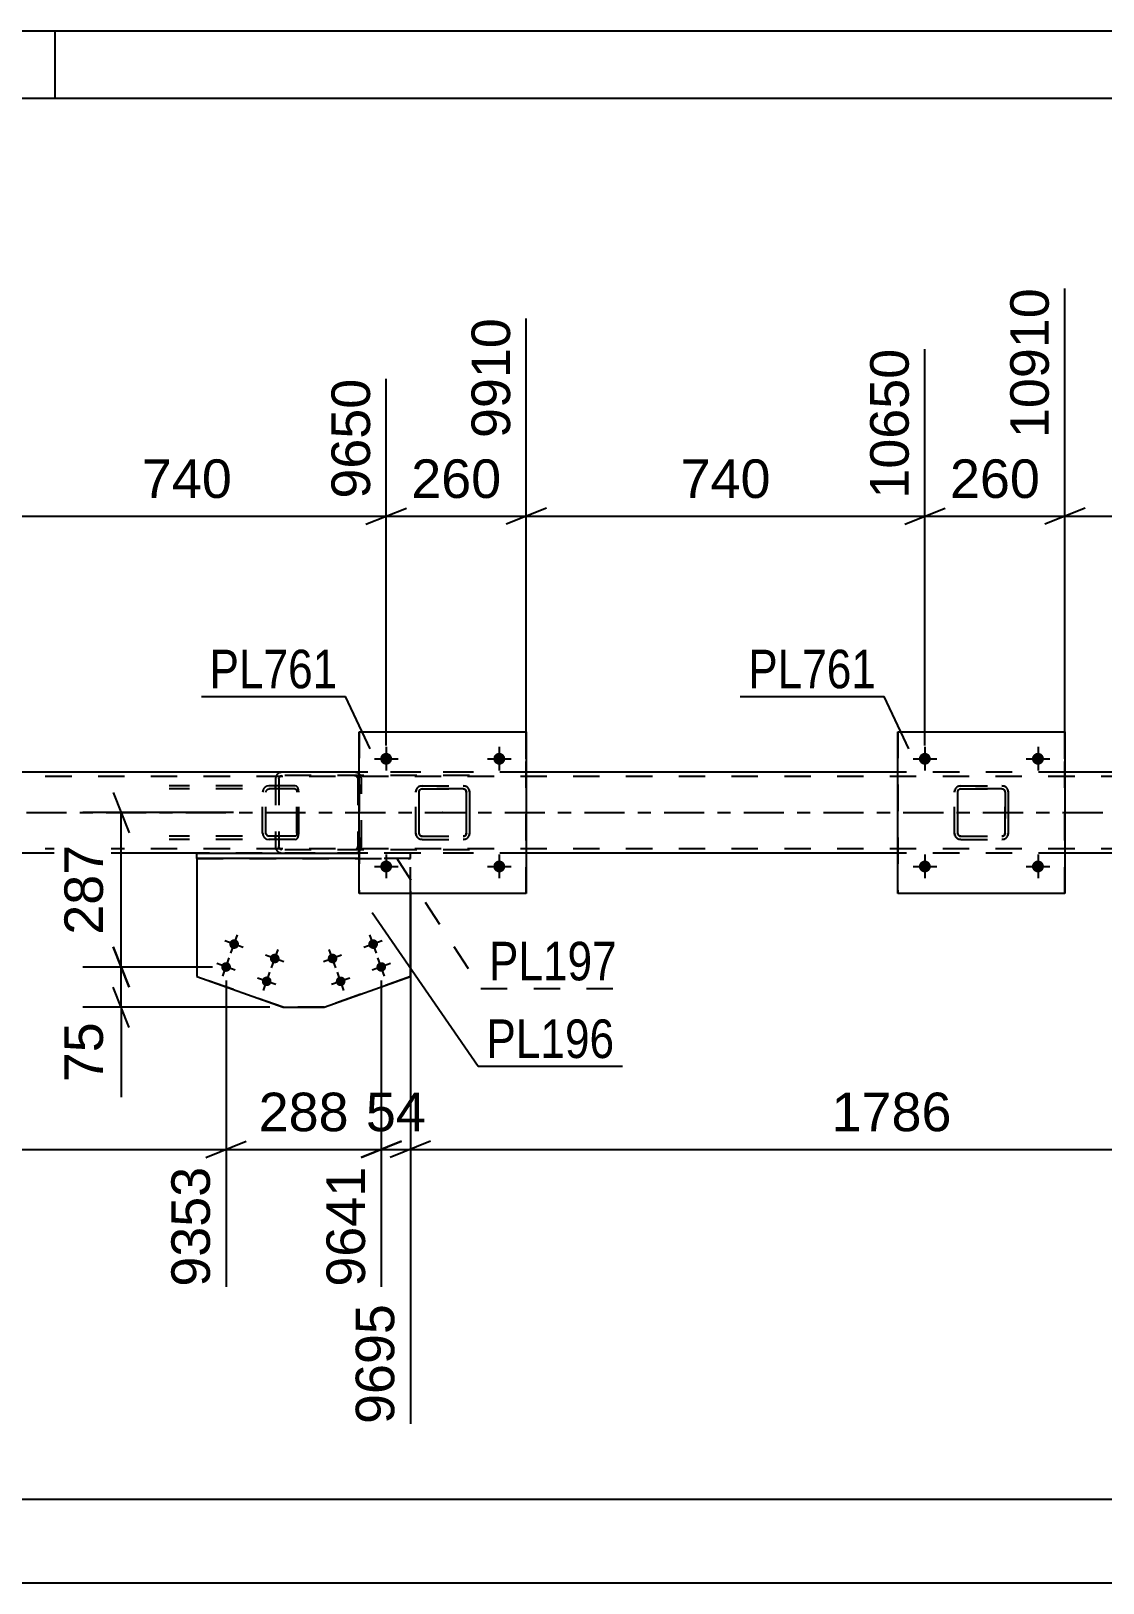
# Model space of a CAD drawing. Header units: millimetres. Extents: x -68 to 773, y -404 to 190.
# Drawn here: x 351.6 to 431.2, y 74.3 to 189.6 of the extents above; entities that cross this region are included whole.
import ezdxf

# ---------------------------------------------------------------- set-up
doc = ezdxf.new("R2010")
doc.units = ezdxf.units.MM
doc.linetypes.add('DXK_LINE_DOT2', pattern=[3.9198, 1.9599, -1.9599])
doc.linetypes.add('DXK_LINE_DOT3', pattern=[5.9187, 2.979, -0.9799, 0.9799, -0.9799])
doc.styles.add('Arial', font='ARIAL.TTF', dxfattribs={"height": 0.2})
doc.styles.add('Arial Narrow', font='ARIALN.TTF', dxfattribs={"height": 0.2})

# ---------------------------------------------------------------- blocks, each defined once
blk = doc.blocks.new('Unknown-318892922-1115')
at = {"color": 5, "linetype": 'Continuous'}
for p, q in [((773.35, 189.64), (-67.65, 189.64)), ((353.35, 184.64), (353.35, 189.64)), ((768.35, 184.64), (-62.65, 184.64))]:
    blk.add_line(p, q, dxfattribs=at)
blk = doc.blocks.new('Part-318892922-5513 - 5491')
at = {"color": 7, "linetype": 'DXK_LINE_DOT2'}
for p, q in [((371.18, 133.57), (361.82, 133.57)), ((371.18, 133.33), (361.82, 133.33)), ((368.8, 133.27), (368.76, 133.09)), ((368.76, 130.05), (368.76, 133.09)), ((369.01, 133.09), (369.03, 133.18)), ((369.01, 130.05), (369.01, 133.09)), ((369.03, 133.18), (369.09, 133.26)), ((369.27, 133.57), (369.07, 133.53)), ((369.09, 133.26), (369.17, 133.31)), ((369.17, 133.31), (369.27, 133.33)), ((369.71, 133.33), (369.71, 133.57)), ((371.28, 133.53), (371.18, 133.57)), ((371.18, 133.33), (371.23, 133.31)), ((371.23, 133.31), (371.27, 133.26)), ((371.27, 133.26), (371.3, 133.18)), ((371.37, 133.43), (371.28, 133.53)), ((371.3, 133.18), (371.31, 133.09)), ((371.31, 130.05), (371.31, 133.09)), ((371.43, 133.27), (371.37, 133.43)), ((371.45, 133.09), (371.43, 133.27)), ((371.45, 130.05), (371.45, 133.09)), ((371.18, 129.81), (361.82, 129.81)), ((371.18, 129.57), (361.82, 129.57)), ((368.76, 130.05), (368.8, 129.87)), ((369.03, 129.96), (369.01, 130.05)), ((369.09, 129.88), (369.03, 129.96)), ((369.07, 129.61), (369.27, 129.57)), ((369.17, 129.83), (369.09, 129.88)), ((369.27, 129.81), (369.17, 129.83)), ((369.71, 129.57), (369.71, 129.81)), ((371.23, 129.83), (371.18, 129.81)), ((371.18, 129.57), (371.28, 129.61)), ((371.27, 129.88), (371.23, 129.83)), ((371.3, 129.96), (371.27, 129.88)), ((371.28, 129.61), (371.37, 129.71)), ((371.31, 130.05), (371.3, 129.96)), ((371.37, 129.71), (371.43, 129.87)), ((371.43, 129.87), (371.45, 130.05))]:
    blk.add_line(p, q, dxfattribs=at)
for centre, start, end in [((369.25, 133.07), 111.1513, 156.1048), ((369.25, 130.06), 203.8952, 248.8487)]:
    blk.add_arc(centre, 0.492, start, end, dxfattribs=at)
blk = doc.blocks.new('Part-318892922-5598 - 5491')
at = {"color": 2, "linetype": 'Continuous'}
for p, q in [((415.94, 125.57), (415.94, 137.57)), ((415.94, 137.57), (415.94, 137.57)), ((415.94, 137.57), (428.34, 137.57)), ((428.34, 137.57), (428.34, 125.57)), ((415.94, 125.57), (415.94, 125.57)), ((428.34, 125.57), (415.94, 125.57))]:
    blk.add_line(p, q, dxfattribs=at)
at = {"color": 7, "linetype": 'DXK_LINE_DOT2'}
for p, q in [((415.94, 137.57), (415.94, 125.57)), ((415.94, 137.57), (415.94, 137.57)), ((428.34, 125.57), (428.34, 137.57)), ((415.94, 125.57), (415.94, 125.57))]:
    blk.add_line(p, q, dxfattribs=at)
blk = doc.blocks.new('Part-318892922-5599 - 5491')
at = {"color": 7, "linetype": 'DXK_LINE_DOT2'}
for p, q in [((420.13, 133.09), (420.17, 133.27)), ((420.13, 133.09), (420.14, 133.09)), ((420.13, 130.05), (420.13, 133.09)), ((420.17, 133.27), (420.14, 133.09)), ((420.14, 130.05), (420.14, 133.09)), ((420.39, 133.18), (420.37, 133.09)), ((420.38, 133.09), (420.37, 133.09)), ((420.37, 133.09), (420.37, 130.05)), ((420.38, 133.09), (420.39, 133.18)), ((420.38, 130.05), (420.38, 133.09)), ((420.39, 133.18), (420.45, 133.26)), ((420.44, 133.26), (420.39, 133.18)), ((420.43, 133.53), (420.61, 133.57)), ((420.62, 133.57), (420.43, 133.53)), ((420.52, 133.31), (420.44, 133.26)), ((420.45, 133.26), (420.52, 133.31)), ((420.52, 133.31), (420.62, 133.33)), ((420.61, 133.33), (420.52, 133.31)), ((420.62, 133.57), (420.61, 133.57)), ((420.61, 133.57), (423.65, 133.57)), ((420.61, 133.33), (420.62, 133.33)), ((423.65, 133.33), (420.61, 133.33)), ((420.62, 133.57), (423.66, 133.57)), ((420.62, 133.33), (423.66, 133.33)), ((423.65, 133.57), (423.66, 133.57)), ((423.65, 133.57), (423.83, 133.53)), ((423.66, 133.33), (423.65, 133.33)), ((423.74, 133.31), (423.65, 133.33)), ((423.84, 133.53), (423.66, 133.57)), ((423.66, 133.33), (423.75, 133.31)), ((423.74, 133.31), (423.75, 133.31)), ((423.82, 133.26), (423.74, 133.31)), ((423.75, 133.31), (423.82, 133.26)), ((423.82, 133.26), (423.88, 133.18)), ((423.87, 133.18), (423.82, 133.26)), ((423.89, 133.09), (423.87, 133.18)), ((423.88, 133.18), (423.9, 133.09)), ((423.9, 133.09), (423.89, 133.09)), ((423.89, 133.09), (423.89, 130.05)), ((423.9, 130.05), (423.9, 133.09)), ((424.09, 133.27), (424.13, 133.09)), ((424.14, 133.09), (424.1, 133.27)), ((424.14, 133.09), (424.13, 133.09)), ((424.13, 133.09), (424.13, 130.05)), ((424.14, 130.05), (424.14, 133.09)), ((420.14, 130.05), (420.13, 130.05)), ((420.17, 129.87), (420.13, 130.05)), ((420.14, 130.05), (420.17, 129.86)), ((420.37, 130.05), (420.38, 130.05)), ((420.37, 130.05), (420.39, 129.96)), ((420.39, 129.96), (420.38, 130.05)), ((420.45, 129.88), (420.39, 129.96)), ((420.39, 129.96), (420.44, 129.88)), ((420.43, 129.61), (420.43, 129.6)), ((420.61, 129.57), (420.43, 129.61)), ((420.43, 129.6), (420.62, 129.57)), ((420.44, 129.88), (420.52, 129.83)), ((420.52, 129.83), (420.45, 129.88)), ((420.62, 129.81), (420.52, 129.83)), ((420.52, 129.83), (420.61, 129.81)), ((420.62, 129.81), (420.61, 129.81)), ((420.61, 129.81), (423.65, 129.81)), ((420.62, 129.57), (420.61, 129.57)), ((420.61, 129.57), (423.65, 129.57)), ((420.62, 129.81), (423.66, 129.81)), ((420.62, 129.57), (423.66, 129.57)), ((423.65, 129.81), (423.74, 129.83)), ((423.65, 129.81), (423.66, 129.81)), ((423.83, 129.61), (423.65, 129.57)), ((423.65, 129.57), (423.66, 129.57)), ((423.75, 129.83), (423.66, 129.81)), ((423.66, 129.57), (423.84, 129.6)), ((423.74, 129.83), (423.82, 129.88)), ((423.82, 129.88), (423.75, 129.83)), ((423.88, 129.96), (423.82, 129.88)), ((423.82, 129.88), (423.87, 129.96)), ((423.87, 129.96), (423.89, 130.05)), ((423.9, 130.05), (423.88, 129.96)), ((423.89, 130.05), (423.9, 130.05)), ((424.13, 130.05), (424.09, 129.87)), ((424.1, 129.86), (424.14, 130.05)), ((424.13, 130.05), (424.14, 130.05))]:
    blk.add_line(p, q, dxfattribs=at)
at = {"color": 7, "linetype": 'DXK_LINE_DOT3'}
blk.add_line((422.14, 131.57), (422.13, 131.57), dxfattribs=at)
at = {"color": 7, "linetype": 'DXK_LINE_DOT2'}
for centre, start, end in [((420.61, 133.09), 112.5, 157.5), ((420.62, 133.09), 112.5, 157.5), ((423.65, 133.09), 22.5, 67.5), ((423.66, 133.09), 22.5, 67.5), ((420.61, 130.05), 202.5, 247.5), ((420.62, 130.05), 202.5, 247.5), ((423.65, 130.05), 292.5, 337.5), ((423.66, 130.05), 292.5, 337.5)]:
    blk.add_arc(centre, 0.48, start, end, dxfattribs=at)
blk = doc.blocks.new('Part-318892922-5745 - 5491')
at = {"color": 7, "linetype": 'DXK_LINE_DOT2'}
for p, q in [((668.17, 134.25), (7.94, 134.25)), ((388.34, 134.57), (375.94, 134.57)), ((428.34, 134.57), (415.94, 134.57)), ((668.17, 128.89), (7.94, 128.89)), ((388.34, 128.57), (363.88, 128.57)), ((428.34, 128.57), (415.94, 128.57))]:
    blk.add_line(p, q, dxfattribs=at)
at = {"color": 2, "linetype": 'Continuous'}
for p, q in [((375.94, 134.57), (348.33, 134.57)), ((415.94, 134.57), (388.34, 134.57)), ((455.93, 134.57), (428.34, 134.57)), ((363.88, 128.57), (348.33, 128.57)), ((415.94, 128.57), (388.34, 128.57)), ((449.02, 128.57), (428.34, 128.57))]:
    blk.add_line(p, q, dxfattribs=at)
at = {"color": 7, "linetype": 'DXK_LINE_DOT3'}
blk.add_line((7.94, 131.57), (668.17, 131.57), dxfattribs=at)
blk = doc.blocks.new('Part-318892922-5604 - 5491')
at = {"color": 2, "linetype": 'Continuous'}
for p, q in [((375.94, 125.57), (375.94, 137.57)), ((375.94, 137.57), (375.94, 137.57)), ((375.94, 137.57), (388.34, 137.57)), ((388.34, 137.57), (388.34, 125.57)), ((375.94, 125.57), (375.94, 125.57)), ((388.34, 125.57), (375.94, 125.57))]:
    blk.add_line(p, q, dxfattribs=at)
at = {"color": 7, "linetype": 'DXK_LINE_DOT2'}
for p, q in [((375.94, 137.57), (375.94, 125.57)), ((375.94, 137.57), (375.94, 137.57)), ((388.34, 125.57), (388.34, 137.57)), ((375.94, 125.57), (375.94, 125.57))]:
    blk.add_line(p, q, dxfattribs=at)
blk = doc.blocks.new('Part-318892922-5605 - 5491')
at = {"color": 7, "linetype": 'DXK_LINE_DOT2'}
for p, q in [((380.13, 133.09), (380.17, 133.27)), ((380.13, 133.09), (380.14, 133.09)), ((380.13, 130.05), (380.13, 133.09)), ((380.17, 133.27), (380.14, 133.09)), ((380.14, 130.05), (380.14, 133.09)), ((380.39, 133.18), (380.37, 133.09)), ((380.38, 133.09), (380.37, 133.09)), ((380.37, 133.09), (380.37, 130.05)), ((380.38, 133.09), (380.39, 133.18)), ((380.38, 130.05), (380.38, 133.09)), ((380.39, 133.18), (380.45, 133.26)), ((380.44, 133.26), (380.39, 133.18)), ((380.43, 133.53), (380.61, 133.57)), ((380.62, 133.57), (380.43, 133.53)), ((380.52, 133.31), (380.44, 133.26)), ((380.45, 133.26), (380.52, 133.31)), ((380.52, 133.31), (380.62, 133.33)), ((380.61, 133.33), (380.52, 133.31)), ((380.62, 133.57), (380.61, 133.57)), ((380.61, 133.57), (383.65, 133.57)), ((380.61, 133.33), (380.62, 133.33)), ((383.65, 133.33), (380.61, 133.33)), ((380.62, 133.57), (383.66, 133.57)), ((380.62, 133.33), (383.66, 133.33)), ((383.65, 133.57), (383.66, 133.57)), ((383.65, 133.57), (383.83, 133.53)), ((383.66, 133.33), (383.65, 133.33)), ((383.74, 133.31), (383.65, 133.33)), ((383.84, 133.53), (383.66, 133.57)), ((383.66, 133.33), (383.75, 133.31)), ((383.74, 133.31), (383.75, 133.31)), ((383.82, 133.26), (383.74, 133.31)), ((383.75, 133.31), (383.83, 133.26)), ((383.87, 133.18), (383.82, 133.26)), ((383.83, 133.26), (383.88, 133.18)), ((383.89, 133.09), (383.87, 133.18)), ((383.88, 133.18), (383.9, 133.09)), ((383.9, 133.09), (383.89, 133.09)), ((383.89, 133.09), (383.89, 130.05)), ((383.9, 130.05), (383.9, 133.09)), ((384.09, 133.27), (384.13, 133.09)), ((384.14, 133.09), (384.1, 133.27)), ((384.14, 133.09), (384.13, 133.09)), ((384.13, 133.09), (384.13, 130.05)), ((384.14, 130.05), (384.14, 133.09)), ((380.14, 130.05), (380.13, 130.05)), ((380.17, 129.87), (380.13, 130.05)), ((380.14, 130.05), (380.17, 129.86)), ((380.37, 130.05), (380.38, 130.05)), ((380.37, 130.05), (380.39, 129.96)), ((380.39, 129.96), (380.38, 130.05)), ((380.45, 129.88), (380.39, 129.96)), ((380.39, 129.96), (380.44, 129.88)), ((380.43, 129.61), (380.43, 129.6)), ((380.61, 129.57), (380.43, 129.61)), ((380.43, 129.6), (380.62, 129.57)), ((380.44, 129.88), (380.52, 129.83)), ((380.52, 129.83), (380.45, 129.88)), ((380.62, 129.81), (380.52, 129.83)), ((380.52, 129.83), (380.61, 129.81)), ((380.62, 129.81), (380.61, 129.81)), ((380.61, 129.81), (383.65, 129.81)), ((380.62, 129.57), (380.61, 129.57)), ((380.61, 129.57), (383.65, 129.57)), ((380.62, 129.81), (383.66, 129.81)), ((380.62, 129.57), (383.66, 129.57)), ((383.65, 129.81), (383.74, 129.83)), ((383.65, 129.81), (383.66, 129.81)), ((383.83, 129.61), (383.65, 129.57)), ((383.65, 129.57), (383.66, 129.57)), ((383.75, 129.83), (383.66, 129.81)), ((383.66, 129.57), (383.84, 129.6)), ((383.74, 129.83), (383.82, 129.88)), ((383.83, 129.88), (383.75, 129.83)), ((383.82, 129.88), (383.87, 129.96)), ((383.88, 129.96), (383.83, 129.88)), ((383.87, 129.96), (383.89, 130.05)), ((383.9, 130.05), (383.88, 129.96)), ((383.89, 130.05), (383.9, 130.05)), ((384.13, 130.05), (384.09, 129.87)), ((384.1, 129.86), (384.14, 130.05)), ((384.13, 130.05), (384.14, 130.05))]:
    blk.add_line(p, q, dxfattribs=at)
at = {"color": 7, "linetype": 'DXK_LINE_DOT3'}
blk.add_line((382.14, 131.57), (382.13, 131.57), dxfattribs=at)
at = {"color": 7, "linetype": 'DXK_LINE_DOT2'}
for centre, start, end in [((380.61, 133.09), 112.5, 157.5), ((380.62, 133.09), 112.5, 157.5), ((383.65, 133.09), 22.5, 67.5), ((383.66, 133.09), 22.5, 67.5), ((380.61, 130.05), 202.5, 247.5), ((380.62, 130.05), 202.5, 247.5), ((383.65, 130.05), 292.5, 337.5), ((383.66, 130.05), 292.5, 337.5)]:
    blk.add_arc(centre, 0.48, start, end, dxfattribs=at)
blk = doc.blocks.new('Part-318892922-5692 - 5491')
at = {"color": 7, "linetype": 'DXK_LINE_DOT2'}
for p, q in [((369.75, 134.25), (369.71, 134.09)), ((369.71, 134.09), (369.71, 129.05)), ((369.75, 134.27), (369.75, 134.25)), ((369.97, 134.09), (369.99, 134.18)), ((369.97, 134.09), (369.97, 129.05)), ((369.99, 134.18), (370.04, 134.26)), ((370.22, 134.57), (370.03, 134.53)), ((370.04, 134.26), (370.12, 134.31)), ((370.12, 134.31), (370.22, 134.33)), ((384.13, 134.57), (370.22, 134.57)), ((384.13, 134.33), (370.22, 134.33)), ((375.78, 134.53), (375.59, 134.57)), ((375.59, 134.33), (375.68, 134.31)), ((375.68, 134.31), (375.77, 134.26)), ((375.77, 134.26), (375.82, 134.18)), ((375.82, 134.18), (375.84, 134.09)), ((375.84, 134.09), (375.84, 129.05)), ((376.1, 134.09), (376.06, 134.27)), ((376.1, 129.05), (376.1, 134.09)), ((369.71, 129.05), (369.73, 128.98)), ((369.73, 128.98), (369.75, 128.87)), ((369.98, 128.98), (369.97, 129.05)), ((369.99, 128.96), (369.98, 128.98)), ((370.04, 128.88), (369.99, 128.96)), ((370.03, 128.61), (370.22, 128.57)), ((370.12, 128.83), (370.04, 128.88)), ((370.22, 128.81), (370.12, 128.83)), ((384.13, 128.81), (370.22, 128.81)), ((384.13, 128.57), (370.22, 128.57)), ((375.68, 128.83), (375.59, 128.81)), ((375.59, 128.57), (375.78, 128.61)), ((375.77, 128.88), (375.68, 128.83)), ((375.82, 128.96), (375.77, 128.88)), ((375.82, 128.96), (375.83, 128.98)), ((375.83, 128.98), (375.84, 129.05)), ((376.06, 128.87), (376.1, 129.05))]:
    blk.add_line(p, q, dxfattribs=at)
for centre, start, end in [((370.2, 134.07), 110.7583, 155.68), ((375.61, 134.07), 24.32, 69.2417), ((370.2, 129.07), 204.32, 249.2417), ((375.61, 129.07), 290.7583, 335.68)]:
    blk.add_arc(centre, 0.496, start, end, dxfattribs=at)
blk = doc.blocks.new('Bolt-318892922-5700 - 5491')
at = {"linetype": 'Continuous'}
for points in [[(417.5, 135.57), (417.5, 135.66), (417.53, 135.75), (417.58, 135.83), (417.64, 135.9), (417.72, 135.95), (417.8, 135.99), (417.89, 136.01), (417.98, 136.01), (418.07, 135.99), (418.16, 135.95), (418.23, 135.9), (418.29, 135.83), (418.34, 135.75), (418.37, 135.66), (418.38, 135.57), (418.37, 135.48), (418.34, 135.39), (418.29, 135.31), (418.23, 135.24), (418.16, 135.19), (418.07, 135.15), (417.98, 135.13), (417.89, 135.13), (417.8, 135.15), (417.72, 135.19), (417.64, 135.24), (417.58, 135.31), (417.53, 135.39), (417.5, 135.48)], [(425.9, 135.57), (425.9, 135.66), (425.93, 135.75), (425.98, 135.83), (426.04, 135.9), (426.12, 135.95), (426.2, 135.99), (426.29, 136.01), (426.38, 136.01), (426.47, 135.99), (426.56, 135.95), (426.63, 135.9), (426.69, 135.83), (426.74, 135.75), (426.77, 135.66), (426.78, 135.57), (426.77, 135.48), (426.74, 135.39), (426.69, 135.31), (426.63, 135.24), (426.56, 135.19), (426.47, 135.15), (426.38, 135.13), (426.29, 135.13), (426.2, 135.15), (426.12, 135.19), (426.04, 135.24), (425.98, 135.31), (425.93, 135.39), (425.9, 135.48)]]:
    blk.add_hatch(color=1, dxfattribs=at).paths.add_polyline_path(points)
at = {"color": 1, "linetype": 'Continuous'}
for p, q in [((417.94, 136.45), (417.94, 134.69)), ((426.34, 136.45), (426.34, 134.69)), ((417.06, 135.57), (418.82, 135.57)), ((425.46, 135.57), (427.22, 135.57))]:
    blk.add_line(p, q, dxfattribs=at)
blk = doc.blocks.new('Bolt-318892922-5720 - 5491')
at = {"linetype": 'Continuous'}
for points in [[(377.5, 127.57), (377.51, 127.66), (377.53, 127.75), (377.58, 127.83), (377.64, 127.9), (377.72, 127.95), (377.8, 127.99), (377.89, 128.01), (377.98, 128.01), (378.07, 127.99), (378.16, 127.95), (378.23, 127.9), (378.29, 127.83), (378.34, 127.75), (378.37, 127.66), (378.38, 127.57), (378.37, 127.48), (378.34, 127.39), (378.29, 127.31), (378.23, 127.24), (378.16, 127.19), (378.07, 127.15), (377.98, 127.13), (377.89, 127.13), (377.8, 127.15), (377.72, 127.19), (377.64, 127.24), (377.58, 127.31), (377.53, 127.39), (377.51, 127.48)], [(385.9, 127.57), (385.91, 127.66), (385.93, 127.75), (385.98, 127.83), (386.04, 127.9), (386.12, 127.95), (386.2, 127.99), (386.29, 128.01), (386.38, 128.01), (386.47, 127.99), (386.56, 127.95), (386.63, 127.9), (386.69, 127.83), (386.74, 127.75), (386.77, 127.66), (386.78, 127.57), (386.77, 127.48), (386.74, 127.39), (386.69, 127.31), (386.63, 127.24), (386.56, 127.19), (386.47, 127.15), (386.38, 127.13), (386.29, 127.13), (386.2, 127.15), (386.12, 127.19), (386.04, 127.24), (385.98, 127.31), (385.93, 127.39), (385.91, 127.48)]]:
    blk.add_hatch(color=1, dxfattribs=at).paths.add_polyline_path(points)
at = {"color": 1, "linetype": 'Continuous'}
for p, q in [((377.94, 128.45), (377.94, 126.69)), ((386.34, 128.45), (386.34, 126.69)), ((377.06, 127.57), (378.82, 127.57)), ((385.46, 127.57), (387.22, 127.57))]:
    blk.add_line(p, q, dxfattribs=at)
blk = doc.blocks.new('Bolt-318892922-5721 - 5491')
at = {"linetype": 'Continuous'}
for points in [[(377.5, 135.57), (377.51, 135.66), (377.53, 135.75), (377.58, 135.83), (377.64, 135.9), (377.72, 135.95), (377.8, 135.99), (377.89, 136.01), (377.98, 136.01), (378.07, 135.99), (378.16, 135.95), (378.23, 135.9), (378.29, 135.83), (378.34, 135.75), (378.37, 135.66), (378.38, 135.57), (378.37, 135.48), (378.34, 135.39), (378.29, 135.31), (378.23, 135.24), (378.16, 135.19), (378.07, 135.15), (377.98, 135.13), (377.89, 135.13), (377.8, 135.15), (377.72, 135.19), (377.64, 135.24), (377.58, 135.31), (377.53, 135.39), (377.51, 135.48)], [(385.9, 135.57), (385.91, 135.66), (385.93, 135.75), (385.98, 135.83), (386.04, 135.9), (386.12, 135.95), (386.2, 135.99), (386.29, 136.01), (386.38, 136.01), (386.47, 135.99), (386.56, 135.95), (386.63, 135.9), (386.69, 135.83), (386.74, 135.75), (386.77, 135.66), (386.78, 135.57), (386.77, 135.48), (386.74, 135.39), (386.69, 135.31), (386.63, 135.24), (386.56, 135.19), (386.47, 135.15), (386.38, 135.13), (386.29, 135.13), (386.2, 135.15), (386.12, 135.19), (386.04, 135.24), (385.98, 135.31), (385.93, 135.39), (385.91, 135.48)]]:
    blk.add_hatch(color=1, dxfattribs=at).paths.add_polyline_path(points)
at = {"color": 1, "linetype": 'Continuous'}
for p, q in [((377.94, 136.45), (377.94, 134.69)), ((386.34, 136.45), (386.34, 134.69)), ((377.06, 135.57), (378.82, 135.57)), ((385.46, 135.57), (387.22, 135.57))]:
    blk.add_line(p, q, dxfattribs=at)
blk = doc.blocks.new('Bolt-318892922-5722 - 5491')
at = {"linetype": 'Continuous'}
for points in [[(417.5, 127.57), (417.5, 127.66), (417.53, 127.75), (417.58, 127.83), (417.64, 127.9), (417.72, 127.95), (417.8, 127.99), (417.89, 128.01), (417.98, 128.01), (418.07, 127.99), (418.16, 127.95), (418.23, 127.9), (418.29, 127.83), (418.34, 127.75), (418.37, 127.66), (418.38, 127.57), (418.37, 127.48), (418.34, 127.39), (418.29, 127.31), (418.23, 127.24), (418.16, 127.19), (418.07, 127.15), (417.98, 127.13), (417.89, 127.13), (417.8, 127.15), (417.72, 127.19), (417.64, 127.24), (417.58, 127.31), (417.53, 127.39), (417.5, 127.48)], [(425.9, 127.57), (425.9, 127.66), (425.93, 127.75), (425.98, 127.83), (426.04, 127.9), (426.12, 127.95), (426.2, 127.99), (426.29, 128.01), (426.38, 128.01), (426.47, 127.99), (426.56, 127.95), (426.63, 127.9), (426.69, 127.83), (426.74, 127.75), (426.77, 127.66), (426.78, 127.57), (426.77, 127.48), (426.74, 127.39), (426.69, 127.31), (426.63, 127.24), (426.56, 127.19), (426.47, 127.15), (426.38, 127.13), (426.29, 127.13), (426.2, 127.15), (426.12, 127.19), (426.04, 127.24), (425.98, 127.31), (425.93, 127.39), (425.9, 127.48)]]:
    blk.add_hatch(color=1, dxfattribs=at).paths.add_polyline_path(points)
at = {"color": 1, "linetype": 'Continuous'}
for p, q in [((417.94, 128.45), (417.94, 126.69)), ((426.34, 128.45), (426.34, 126.69)), ((417.06, 127.57), (418.82, 127.57)), ((425.46, 127.57), (427.22, 127.57))]:
    blk.add_line(p, q, dxfattribs=at)
blk = doc.blocks.new('Part-318892922-5803 - 5491')
at = {"color": 2, "linetype": 'Continuous'}
for p, q in [((363.88, 128.17), (363.88, 119.39)), ((379.74, 119.39), (379.74, 125.57)), ((363.88, 119.39), (370.29, 117.11)), ((373.33, 117.11), (379.74, 119.39)), ((370.29, 117.11), (373.33, 117.11)), ((370.29, 117.11), (370.29, 117.11)), ((373.33, 117.11), (373.33, 117.11))]:
    blk.add_line(p, q, dxfattribs=at)
at = {"color": 7, "linetype": 'DXK_LINE_DOT2'}
for p, q in [((379.74, 128.17), (363.88, 128.17)), ((363.88, 128.17), (363.88, 128.17)), ((363.88, 128.17), (379.74, 128.17)), ((363.88, 128.17), (363.88, 128.17)), ((379.74, 125.57), (379.74, 128.17)), ((370.29, 117.11), (363.88, 119.39)), ((379.74, 119.39), (373.33, 117.11)), ((373.33, 117.11), (370.29, 117.11))]:
    blk.add_line(p, q, dxfattribs=at)
blk = doc.blocks.new('Part-318892922-5808 - 5491')
at = {"color": 2, "linetype": 'Continuous'}
for p, q in [((363.88, 128.17), (363.88, 128.57)), ((363.88, 128.57), (375.94, 128.57)), ((375.94, 128.17), (363.88, 128.17))]:
    blk.add_line(p, q, dxfattribs=at)
at = {"color": 7, "linetype": 'DXK_LINE_DOT2'}
for p, q in [((379.74, 128.57), (375.94, 128.57)), ((379.74, 128.17), (375.94, 128.17)), ((379.74, 128.17), (379.74, 128.57))]:
    blk.add_line(p, q, dxfattribs=at)
blk = doc.blocks.new('Bolt-318892922-5809 - 5491')
at = {"linetype": 'Continuous'}
for points in [[(366.65, 122.16), (366.72, 122.15), (366.8, 122.13), (366.86, 122.09), (366.92, 122.04), (366.96, 121.98), (366.99, 121.91), (367.01, 121.84), (367.01, 121.76), (366.99, 121.69), (366.96, 121.62), (366.92, 121.56), (366.86, 121.51), (366.8, 121.47), (366.72, 121.45), (366.65, 121.44), (366.57, 121.45), (366.5, 121.47), (366.44, 121.51), (366.38, 121.56), (366.34, 121.62), (366.31, 121.69), (366.29, 121.76), (366.29, 121.84), (366.31, 121.91), (366.34, 121.98), (366.38, 122.04), (366.44, 122.09), (366.5, 122.13), (366.57, 122.15)], [(369.67, 121.09), (369.74, 121.08), (369.81, 121.06), (369.88, 121.02), (369.93, 120.97), (369.98, 120.91), (370.01, 120.84), (370.02, 120.77), (370.02, 120.69), (370.01, 120.62), (369.98, 120.55), (369.93, 120.49), (369.88, 120.44), (369.81, 120.4), (369.74, 120.38), (369.67, 120.37), (369.59, 120.38), (369.52, 120.4), (369.45, 120.44), (369.4, 120.49), (369.35, 120.55), (369.32, 120.62), (369.31, 120.69), (369.31, 120.77), (369.32, 120.84), (369.35, 120.91), (369.4, 120.97), (369.45, 121.02), (369.52, 121.06), (369.59, 121.08)], [(366.05, 120.46), (366.12, 120.46), (366.19, 120.43), (366.26, 120.4), (366.32, 120.35), (366.36, 120.28), (366.39, 120.22), (366.41, 120.14), (366.41, 120.07), (366.39, 119.99), (366.36, 119.92), (366.32, 119.86), (366.26, 119.81), (366.19, 119.78), (366.12, 119.75), (366.05, 119.74), (365.97, 119.75), (365.9, 119.78), (365.84, 119.81), (365.78, 119.86), (365.74, 119.92), (365.71, 119.99), (365.69, 120.07), (365.69, 120.14), (365.71, 120.22), (365.74, 120.28), (365.78, 120.35), (365.84, 120.4), (365.9, 120.43), (365.97, 120.46)], [(369.06, 119.4), (369.14, 119.39), (369.21, 119.36), (369.28, 119.33), (369.33, 119.28), (369.38, 119.22), (369.41, 119.15), (369.42, 119.07), (369.42, 119), (369.41, 118.92), (369.38, 118.86), (369.33, 118.79), (369.28, 118.74), (369.21, 118.71), (369.14, 118.68), (369.06, 118.68), (368.99, 118.68), (368.92, 118.71), (368.85, 118.74), (368.8, 118.79), (368.75, 118.86), (368.72, 118.92), (368.71, 119), (368.71, 119.07), (368.72, 119.15), (368.75, 119.22), (368.8, 119.28), (368.85, 119.33), (368.92, 119.36), (368.99, 119.39)]]:
    blk.add_hatch(color=1, dxfattribs=at).paths.add_polyline_path(points)
at = {"color": 1, "linetype": 'Continuous'}
for p, q in [((366.41, 121.12), (366.89, 122.48)), ((367.33, 121.56), (365.97, 122.04)), ((369.42, 120.05), (369.91, 121.41)), ((366.73, 119.86), (365.37, 120.35)), ((365.81, 119.43), (366.29, 120.78)), ((370.34, 120.49), (368.99, 120.97)), ((369.74, 118.79), (368.38, 119.28)), ((368.82, 118.36), (369.3, 119.71))]:
    blk.add_line(p, q, dxfattribs=at)
blk = doc.blocks.new('Bolt-318892922-5810 - 5491')
at = {"linetype": 'Continuous'}
for points in [[(374.18, 120.45), (374.12, 120.41), (374.05, 120.38), (373.97, 120.37), (373.9, 120.38), (373.83, 120.4), (373.76, 120.43), (373.7, 120.48), (373.65, 120.54), (373.62, 120.6), (373.6, 120.67), (373.6, 120.75), (373.61, 120.82), (373.63, 120.89), (373.68, 120.96), (373.73, 121.01), (373.79, 121.05), (373.86, 121.08), (373.94, 121.09), (374.01, 121.09), (374.08, 121.07), (374.15, 121.03), (374.21, 120.99), (374.26, 120.93), (374.29, 120.86), (374.31, 120.79), (374.31, 120.71), (374.3, 120.64), (374.28, 120.57), (374.24, 120.51)], [(377.2, 121.52), (377.14, 121.48), (377.06, 121.45), (376.99, 121.44), (376.92, 121.45), (376.84, 121.47), (376.78, 121.5), (376.72, 121.55), (376.67, 121.6), (376.64, 121.67), (376.62, 121.74), (376.61, 121.82), (376.62, 121.89), (376.65, 121.96), (376.69, 122.03), (376.74, 122.08), (376.81, 122.12), (376.88, 122.15), (376.95, 122.16), (377.03, 122.16), (377.1, 122.14), (377.17, 122.1), (377.23, 122.06), (377.27, 122), (377.31, 121.93), (377.33, 121.86), (377.33, 121.78), (377.32, 121.71), (377.29, 121.64), (377.25, 121.58)], [(377.8, 119.83), (377.74, 119.78), (377.67, 119.76), (377.59, 119.75), (377.52, 119.75), (377.44, 119.77), (377.38, 119.8), (377.32, 119.85), (377.27, 119.91), (377.24, 119.98), (377.22, 120.05), (377.21, 120.12), (377.23, 120.2), (377.25, 120.27), (377.29, 120.33), (377.35, 120.38), (377.41, 120.43), (377.48, 120.45), (377.55, 120.46), (377.63, 120.46), (377.7, 120.44), (377.77, 120.41), (377.83, 120.36), (377.87, 120.3), (377.91, 120.23), (377.93, 120.16), (377.93, 120.09), (377.92, 120.01), (377.89, 119.94), (377.85, 119.88)], [(374.78, 118.76), (374.72, 118.71), (374.65, 118.69), (374.58, 118.68), (374.5, 118.68), (374.43, 118.7), (374.36, 118.73), (374.3, 118.78), (374.26, 118.84), (374.22, 118.91), (374.2, 118.98), (374.2, 119.05), (374.21, 119.13), (374.24, 119.2), (374.28, 119.26), (374.33, 119.31), (374.39, 119.36), (374.46, 119.38), (374.54, 119.39), (374.61, 119.39), (374.69, 119.37), (374.75, 119.34), (374.81, 119.29), (374.86, 119.23), (374.89, 119.16), (374.91, 119.09), (374.92, 119.02), (374.9, 118.94), (374.88, 118.87), (374.84, 118.81)]]:
    blk.add_hatch(color=1, dxfattribs=at).paths.add_polyline_path(points)
at = {"color": 1, "linetype": 'Continuous'}
for p, q in [((377.21, 121.12), (376.73, 122.48)), ((374.2, 120.05), (373.71, 121.41)), ((377.65, 122.04), (376.29, 121.56)), ((374.63, 120.97), (373.28, 120.49)), ((378.25, 120.35), (376.89, 119.86)), ((377.81, 119.43), (377.33, 120.78)), ((375.24, 119.28), (373.88, 118.79)), ((374.8, 118.36), (374.32, 119.71))]:
    blk.add_line(p, q, dxfattribs=at)
blk = doc.blocks.new('StraightDimension-318892922-5921 - 5491')
at = {"color": 7, "linetype": 'Continuous'}
for p, q in [((357.66, 121.6), (358.86, 118.6)), ((365.05, 120.1), (355.41, 120.1)), ((358.26, 117.11), (358.26, 120.1)), ((358.86, 115.61), (357.66, 118.61)), ((369.29, 117.11), (355.41, 117.11)), ((358.26, 117.11), (358.26, 110.42)), ((358.26, 117.11), (358.26, 110.42))]:
    blk.add_line(p, q, dxfattribs=at)
at = {"color": 0}
blk.add_wipeout([(357.51, 116.59), (353.31, 116.59), (353.31, 110.94), (357.51, 110.94)], dxfattribs=at)
at = {"color": 3, "style": 'Arial'}
blk.add_text('75', height=2.865, rotation=90.0002, dxfattribs=at).set_placement((356.91, 111.54))
blk = doc.blocks.new('StraightDimension-318892922-6744 - 5491')
at = {"color": 7, "linetype": 'Continuous'}
blk.add_line((-4.16, 80.56), (668.17, 80.56), dxfattribs=at)
blk = doc.blocks.new('StraightDimension-318892922-6148 - 5491')
at = {"color": 7, "linetype": 'Continuous'}
for p, q in [((379.74, 125.74), (379.74, 86.15)), ((377.57, 119.1), (377.57, 96.35)), ((376.07, 105.95), (379.07, 107.15)), ((377.57, 106.55), (379.74, 106.55)), ((381.24, 107.15), (378.24, 105.95))]:
    blk.add_line(p, q, dxfattribs=at)
at = {"color": 0, "linetype": 'Continuous'}
blk.add_wipeout([(379.14, 95.65), (374.94, 95.65), (374.94, 85.55), (379.14, 85.55)], dxfattribs=at)
at = {"color": 3, "linetype": 'Continuous', "style": 'Arial'}
blk.add_text('9695', height=2.865, rotation=90.0002, dxfattribs=at).set_placement((378.54, 86.15))
at = {"color": 0}
blk.add_wipeout([(381.48, 107.3), (381.48, 111.5), (375.83, 111.5), (375.83, 107.3)], dxfattribs=at)
at = {"color": 3, "style": 'Arial'}
blk.add_text('54', height=2.865, dxfattribs=at).set_placement((376.43, 107.9))
blk = doc.blocks.new('StraightDimension-318892922-5905 - 5491')
at = {"color": 7, "linetype": 'Continuous'}
for p, q in [((357.66, 133.07), (358.86, 130.07)), ((366.59, 131.57), (355.41, 131.57)), ((358.26, 120.1), (358.26, 131.57)), ((358.86, 118.6), (357.66, 121.6)), ((365.05, 120.1), (355.41, 120.1))]:
    blk.add_line(p, q, dxfattribs=at)
at = {"color": 0}
blk.add_wipeout([(357.51, 129.77), (353.31, 129.77), (353.31, 121.9), (357.51, 121.9)], dxfattribs=at)
at = {"color": 3, "style": 'Arial'}
blk.add_text('287', height=2.865, rotation=90.0002, dxfattribs=at).set_placement((356.91, 122.5))
blk = doc.blocks.new('StraightDimension-318892922-6049 - 5491')
at = {"color": 7, "linetype": 'Continuous'}
for p, q in [((379.74, 125.74), (379.74, 86.15)), ((451.18, 119.1), (451.18, 94.13)), ((381.24, 107.15), (378.24, 105.95)), ((379.74, 106.55), (451.18, 106.55)), ((449.68, 105.95), (452.68, 107.15))]:
    blk.add_line(p, q, dxfattribs=at)
at = {"color": 0}
blk.add_wipeout([(420.51, 107.3), (420.51, 111.5), (410.41, 111.5), (410.41, 107.3)], dxfattribs=at)
at = {"color": 3, "style": 'Arial'}
blk.add_text('1786', height=2.865, dxfattribs=at).set_placement((411.01, 107.9))
at = {"color": 0, "linetype": 'Continuous'}
blk.add_wipeout([(450.58, 105.85), (446.38, 105.85), (446.38, 93.53), (450.58, 93.53)], dxfattribs=at)
at = {"color": 3, "linetype": 'Continuous', "style": 'Arial'}
blk.add_text('11481', height=2.865, rotation=90.0002, dxfattribs=at).set_placement((449.98, 94.13))
blk = doc.blocks.new('StraightDimension-318892922-6094 - 5491')
at = {"color": 7, "linetype": 'Continuous'}
for p, q in [((294.6, 125.72), (294.6, 86.15)), ((366.05, 119.1), (366.05, 96.35)), ((296.1, 107.15), (293.1, 105.95)), ((294.6, 106.55), (366.05, 106.55)), ((364.55, 105.95), (367.55, 107.15))]:
    blk.add_line(p, q, dxfattribs=at)
at = {"color": 0}
blk.add_wipeout([(335.37, 107.3), (335.37, 111.5), (325.28, 111.5), (325.28, 107.3)], dxfattribs=at)
at = {"color": 3, "style": 'Arial'}
blk.add_text('1786', height=2.865, dxfattribs=at).set_placement((325.88, 107.9))
at = {"color": 0, "linetype": 'Continuous'}
blk.add_wipeout([(365.45, 105.85), (361.25, 105.85), (361.25, 95.75), (365.45, 95.75)], dxfattribs=at)
at = {"color": 3, "linetype": 'Continuous', "style": 'Arial'}
blk.add_text('9353', height=2.865, rotation=90.0002, dxfattribs=at).set_placement((364.85, 96.35))
blk = doc.blocks.new('StraightDimension-318892922-6139 - 5491')
at = {"color": 7, "linetype": 'Continuous'}
for p, q in [((366.05, 119.1), (366.05, 96.35)), ((377.57, 119.1), (377.57, 96.35)), ((364.55, 105.95), (367.55, 107.15)), ((366.05, 106.55), (377.57, 106.55)), ((379.07, 107.15), (376.07, 105.95))]:
    blk.add_line(p, q, dxfattribs=at)
at = {"color": 0}
blk.add_wipeout([(375.75, 107.3), (375.75, 111.5), (367.87, 111.5), (367.87, 107.3)], dxfattribs=at)
at = {"color": 0, "linetype": 'Continuous'}
blk.add_wipeout([(376.97, 105.85), (372.77, 105.85), (372.77, 95.75), (376.97, 95.75)], dxfattribs=at)
at = {"color": 3, "style": 'Arial'}
blk.add_text('288', height=2.865, dxfattribs=at).set_placement((368.47, 107.9))
at = {"color": 3, "linetype": 'Continuous', "style": 'Arial'}
blk.add_text('9641', height=2.865, rotation=90.0002, dxfattribs=at).set_placement((376.37, 96.35))
blk = doc.blocks.new('StraightDimension-318892922-6295 - 5491')
at = {"color": 7, "linetype": 'Continuous'}
blk.add_line((-4.96, 74.34), (668.97, 74.34), dxfattribs=at)
blk = doc.blocks.new('StraightDimension-318892922-18369 - 5491')
at = {"color": 7, "linetype": 'Continuous'}
for p, q in [((428.34, 135.57), (428.34, 170.51)), ((457.93, 136.57), (457.93, 166.01)), ((429.84, 154.2), (426.84, 153)), ((428.34, 153.6), (457.93, 153.6)), ((456.43, 153), (459.43, 154.2))]:
    blk.add_line(p, q, dxfattribs=at)
at = {"color": 0}
blk.add_wipeout([(447.07, 154.35), (447.07, 158.55), (439.2, 158.55), (439.2, 154.35)], dxfattribs=at)
at = {"color": 3, "style": 'Arial'}
blk.add_text('740', height=2.865, dxfattribs=at).set_placement((439.8, 154.95))
at = {"color": 0, "linetype": 'Continuous'}
blk.add_wipeout([(457.33, 166.61), (453.13, 166.61), (453.13, 154.3), (457.33, 154.3)], dxfattribs=at)
at = {"color": 3, "linetype": 'Continuous', "style": 'Arial'}
blk.add_text('11650', height=2.865, rotation=90.0002, dxfattribs=at).set_placement((456.73, 154.9))
blk = doc.blocks.new('StraightDimension-318892922-18370 - 5491')
at = {"color": 7, "linetype": 'Continuous'}
for p, q in [((428.34, 135.57), (428.34, 170.51)), ((417.94, 136.57), (417.94, 166.01)), ((416.44, 153), (419.44, 154.2)), ((417.94, 153.6), (428.34, 153.6)), ((429.84, 154.2), (426.84, 153))]:
    blk.add_line(p, q, dxfattribs=at)
at = {"color": 0}
blk.add_wipeout([(427.07, 154.35), (427.07, 158.55), (419.2, 158.55), (419.2, 154.35)], dxfattribs=at)
at = {"color": 3, "style": 'Arial'}
blk.add_text('260', height=2.865, dxfattribs=at).set_placement((419.8, 154.95))
at = {"color": 0, "linetype": 'Continuous'}
blk.add_wipeout([(427.74, 171.11), (423.54, 171.11), (423.54, 158.8), (427.74, 158.8)], dxfattribs=at)
at = {"color": 3, "linetype": 'Continuous', "style": 'Arial'}
blk.add_text('10910', height=2.865, rotation=90.0002, dxfattribs=at).set_placement((427.14, 159.4))
blk = doc.blocks.new('StraightDimension-318892922-18371 - 5491')
at = {"color": 7, "linetype": 'Continuous'}
for p, q in [((388.34, 135.57), (388.34, 168.29)), ((417.94, 136.57), (417.94, 166.01)), ((389.84, 154.2), (386.84, 153)), ((388.34, 153.6), (417.94, 153.6)), ((416.44, 153), (419.44, 154.2))]:
    blk.add_line(p, q, dxfattribs=at)
at = {"color": 0}
blk.add_wipeout([(407.07, 154.35), (407.07, 158.55), (399.2, 158.55), (399.2, 154.35)], dxfattribs=at)
at = {"color": 3, "style": 'Arial'}
blk.add_text('740', height=2.865, dxfattribs=at).set_placement((399.8, 154.95))
at = {"color": 0, "linetype": 'Continuous'}
blk.add_wipeout([(417.34, 166.61), (413.14, 166.61), (413.14, 154.3), (417.34, 154.3)], dxfattribs=at)
at = {"color": 3, "linetype": 'Continuous', "style": 'Arial'}
blk.add_text('10650', height=2.865, rotation=90.0002, dxfattribs=at).set_placement((416.74, 154.9))
blk = doc.blocks.new('StraightDimension-318892922-18372 - 5491')
at = {"color": 7, "linetype": 'Continuous'}
for p, q in [((388.34, 135.57), (388.34, 168.29)), ((377.94, 136.57), (377.94, 163.79)), ((376.44, 153), (379.44, 154.2)), ((377.94, 153.6), (388.34, 153.6)), ((389.84, 154.2), (386.84, 153))]:
    blk.add_line(p, q, dxfattribs=at)
at = {"color": 0}
blk.add_wipeout([(387.07, 154.35), (387.07, 158.55), (379.2, 158.55), (379.2, 154.35)], dxfattribs=at)
at = {"color": 3, "style": 'Arial'}
blk.add_text('260', height=2.865, dxfattribs=at).set_placement((379.8, 154.95))
at = {"color": 0, "linetype": 'Continuous'}
blk.add_wipeout([(387.74, 168.89), (383.54, 168.89), (383.54, 158.8), (387.74, 158.8)], dxfattribs=at)
at = {"color": 3, "linetype": 'Continuous', "style": 'Arial'}
blk.add_text('9910', height=2.865, rotation=90.0002, dxfattribs=at).set_placement((387.14, 159.4))
blk = doc.blocks.new('StraightDimension-318892922-18373 - 5491')
at = {"color": 7, "linetype": 'Continuous'}
for p, q in [((348.33, 135.57), (348.33, 168.29)), ((377.94, 136.57), (377.94, 163.79)), ((349.83, 154.2), (346.83, 153)), ((348.33, 153.6), (377.94, 153.6)), ((376.44, 153), (379.44, 154.2))]:
    blk.add_line(p, q, dxfattribs=at)
at = {"color": 0}
blk.add_wipeout([(367.07, 154.35), (367.07, 158.55), (359.2, 158.55), (359.2, 154.35)], dxfattribs=at)
at = {"color": 3, "style": 'Arial'}
blk.add_text('740', height=2.865, dxfattribs=at).set_placement((359.8, 154.95))
at = {"color": 0, "linetype": 'Continuous'}
blk.add_wipeout([(377.34, 164.39), (373.14, 164.39), (373.14, 154.3), (377.34, 154.3)], dxfattribs=at)
at = {"color": 3, "linetype": 'Continuous', "style": 'Arial'}
blk.add_text('9650', height=2.865, rotation=90.0002, dxfattribs=at).set_placement((376.74, 154.9))
blk = doc.blocks.new('Mark-318892922-5594 - 5491')
at = {"color": 30, "linetype": 'Continuous'}
for p in [(404.22, 140.21), (416.75, 136.31)]:
    blk.add_line(p, (414.92, 140.21), dxfattribs=at)
at = {"color": 0}
blk.add_wipeout([(414.32, 140.81), (414.32, 143.81), (404.82, 143.81), (404.82, 140.81)], dxfattribs=at)
blk.add_wipeout([(414.32, 140.81), (414.32, 143.81), (404.82, 143.81), (404.82, 140.81)], dxfattribs=at)
at = {"color": 3, "style": 'Arial Narrow'}
blk.add_text('PL761', height=2.863, dxfattribs=at).set_placement((404.82, 140.81))
blk = doc.blocks.new('Mark-318892922-5600 - 5491')
at = {"color": 30, "linetype": 'Continuous'}
for p in [(364.22, 140.21), (376.75, 136.31)]:
    blk.add_line(p, (374.92, 140.21), dxfattribs=at)
at = {"color": 0}
blk.add_wipeout([(374.32, 140.81), (374.32, 143.81), (364.82, 143.81), (364.82, 140.81)], dxfattribs=at)
blk.add_wipeout([(374.32, 140.81), (374.32, 143.81), (364.82, 143.81), (364.82, 140.81)], dxfattribs=at)
at = {"color": 3, "style": 'Arial Narrow'}
blk.add_text('PL761', height=2.863, dxfattribs=at).set_placement((364.82, 140.81))
blk = doc.blocks.new('Mark-318892922-5799 - 5491')
at = {"color": 30, "linetype": 'Continuous'}
for p, q in [((376.91, 124.16), (384.78, 112.74)), ((384.78, 112.74), (395.48, 112.74))]:
    blk.add_line(p, q, dxfattribs=at)
at = {"color": 0}
blk.add_wipeout([(394.88, 113.34), (394.88, 116.34), (385.38, 116.34), (385.38, 113.34)], dxfattribs=at)
blk.add_wipeout([(394.88, 113.34), (394.88, 116.34), (385.38, 116.34), (385.38, 113.34)], dxfattribs=at)
at = {"color": 3, "style": 'Arial Narrow'}
blk.add_text('PL196', height=2.863, dxfattribs=at).set_placement((385.38, 113.34))
blk = doc.blocks.new('Mark-318892922-5804 - 5491')
at = {"color": 30, "linetype": 'DXK_LINE_DOT2'}
for p, q in [((378.7, 128.21), (384.97, 118.51)), ((384.97, 118.51), (395.67, 118.51))]:
    blk.add_line(p, q, dxfattribs=at)
at = {"color": 0}
blk.add_wipeout([(395.07, 119.11), (395.07, 122.11), (385.57, 122.11), (385.57, 119.11)], dxfattribs=at)
blk.add_wipeout([(395.07, 119.11), (395.07, 122.11), (385.57, 122.11), (385.57, 119.11)], dxfattribs=at)
at = {"color": 3, "style": 'Arial Narrow'}
blk.add_text('PL197', height=2.863, dxfattribs=at).set_placement((385.57, 119.11))

msp = doc.modelspace()

# ---------------------------------------------------------------- block references
for name in ['Unknown-318892922-1115', 'Part-318892922-5604 - 5491', 'Part-318892922-5598 - 5491', 'Bolt-318892922-5721 - 5491', 'Bolt-318892922-5700 - 5491', 'Part-318892922-5745 - 5491', 'Part-318892922-5692 - 5491', 'Part-318892922-5513 - 5491', 'Part-318892922-5605 - 5491', 'Part-318892922-5599 - 5491', 'Part-318892922-5808 - 5491', 'Part-318892922-5803 - 5491', 'Bolt-318892922-5720 - 5491', 'Bolt-318892922-5722 - 5491', 'Bolt-318892922-5809 - 5491', 'Bolt-318892922-5810 - 5491']:
    msp.add_blockref(name, (0, 0))

# ---------------------------------------------------------------- next in the draw order: block references
for name in ['StraightDimension-318892922-18369 - 5491', 'StraightDimension-318892922-5921 - 5491']:
    msp.add_blockref(name, (0, 0))

# ---------------------------------------------------------------- next in the draw order: block references
for name in ['StraightDimension-318892922-18370 - 5491', 'StraightDimension-318892922-6744 - 5491']:
    msp.add_blockref(name, (0, 0))

# ---------------------------------------------------------------- next in the draw order: block references
for name in ['StraightDimension-318892922-18371 - 5491', 'StraightDimension-318892922-5905 - 5491', 'StraightDimension-318892922-6148 - 5491']:
    msp.add_blockref(name, (0, 0))

# ---------------------------------------------------------------- next in the draw order: block references
for name in ['StraightDimension-318892922-18372 - 5491', 'Mark-318892922-5594 - 5491', 'StraightDimension-318892922-6094 - 5491', 'StraightDimension-318892922-6049 - 5491']:
    msp.add_blockref(name, (0, 0))

# ---------------------------------------------------------------- next in the draw order: block references
for name in ['StraightDimension-318892922-18373 - 5491', 'StraightDimension-318892922-6139 - 5491']:
    msp.add_blockref(name, (0, 0))

# ---------------------------------------------------------------- next in the draw order: block references
for name in ['Mark-318892922-5600 - 5491', 'StraightDimension-318892922-6295 - 5491']:
    msp.add_blockref(name, (0, 0))

# ---------------------------------------------------------------- next in the draw order: block references
msp.add_blockref('Mark-318892922-5799 - 5491', (0, 0))

# ---------------------------------------------------------------- next in the draw order: block references
msp.add_blockref('Mark-318892922-5804 - 5491', (0, 0))

doc.saveas('drawing.dxf')
